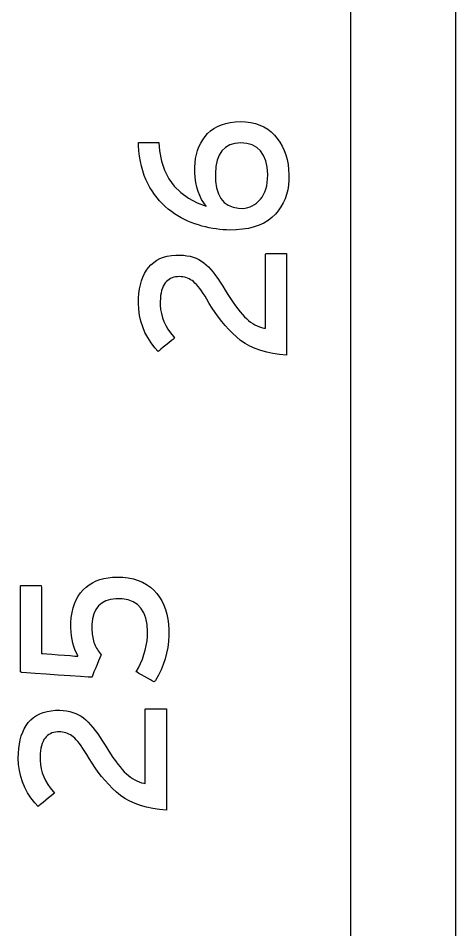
# Model space of a CAD drawing. Extents: x 1 to 47.7, y 0.2 to 35.
# Drawn here: x 36.007 to 36.298, y 10.874 to 11.481 of the extents above; entities that cross this region are included whole.
import ezdxf

# ---------------------------------------------------------------- set-up
doc = ezdxf.new("R2010")
doc.units = 0
doc.header["$MEASUREMENT"] = 0
doc.layers.add('8_0_____DWG', color=7, linetype='CONTINUOUS')

msp = doc.modelspace()

# ---------------------------------------------------------------- linework, layer by layer
at = {"layer": '8_0_____DWG'}
for points in [[(36.22843, 13.94184), (36.22843, 13.75805), (36.22843, 13.57284), (36.22843, 13.3863), (36.22843, 13.19851), (36.22843, 13.00958), (36.22843, 12.8196), (36.22843, 12.62867), (36.22843, 12.43688), (36.22843, 12.24433), (36.22843, 12.05111), (36.22843, 11.66305), (36.22843, 11.27346), (36.22843, 10.88312), (36.22843, 10.49277)], [(36.29846, 10.49277), (36.29846, 10.88312), (36.29846, 11.27346), (36.29846, 11.66305), (36.29846, 12.05111), (36.29846, 12.24433), (36.29846, 12.43688), (36.29846, 12.62867), (36.29846, 12.8196), (36.29846, 13.00958), (36.29846, 13.19851), (36.29846, 13.3863), (36.29846, 13.57284), (36.29846, 13.75805), (36.29846, 13.94184)]]:
    msp.add_lwpolyline(points, dxfattribs=at)
for points in [[(36.15493, 11.41187), (36.15848, 11.41167), (36.16183, 11.41121), (36.16497, 11.41049), (36.16791, 11.40949), (36.17065, 11.40824), (36.17318, 11.40671), (36.17551, 11.40492), (36.17764, 11.40287), (36.17957, 11.40055), (36.18131, 11.39807), (36.18283, 11.39543), (36.18413, 11.39265), (36.1852, 11.3897), (36.18606, 11.38661), (36.1867, 11.38336), (36.18711, 11.37996), (36.18731, 11.37641), (36.18728, 11.37289), (36.187, 11.36958), (36.18649, 11.3664), (36.18573, 11.36336), (36.18472, 11.36044), (36.18347, 11.35767), (36.18198, 11.35502), (36.18024, 11.35251), (36.17826, 11.35014), (36.17603, 11.34791), (36.1735, 11.34595), (36.17067, 11.34425), (36.16754, 11.34281), (36.16412, 11.34165), (36.16039, 11.34075), (36.15637, 11.34011), (36.15206, 11.33974), (36.14802, 11.33964), (36.14577, 11.3397), (36.14349, 11.33984), (36.1412, 11.34005), (36.13888, 11.34034), (36.13654, 11.34072), (36.13418, 11.34117), (36.13179, 11.3417), (36.12938, 11.3423), (36.12697, 11.34299), (36.12462, 11.34377), (36.12229, 11.34464), (36.12, 11.34561), (36.11773, 11.34668), (36.1155, 11.34784), (36.1133, 11.3491), (36.11112, 11.35045), (36.10898, 11.3519), (36.1069, 11.35352), (36.10491, 11.35526), (36.103, 11.35711), (36.10118, 11.35907), (36.09944, 11.36114), (36.09778, 11.36332), (36.09621, 11.36562), (36.09472, 11.36802), (36.09332, 11.37054), (36.09205, 11.37321), (36.09091, 11.37603), (36.08992, 11.37899), (36.08907, 11.38209), (36.08837, 11.38534), (36.0878, 11.38874), (36.08739, 11.39228), (36.08711, 11.39597), (36.08713, 11.39802), (36.08805, 11.39802), (36.0897, 11.39802), (36.09181, 11.39802), (36.09414, 11.39802), (36.09645, 11.39802), (36.09848, 11.39802), (36.09998, 11.39802), (36.10069, 11.39802), (36.10117, 11.39237), (36.10243, 11.38557), (36.10447, 11.37939), (36.10728, 11.37382), (36.11086, 11.36888), (36.11522, 11.36456), (36.12035, 11.36085), (36.12626, 11.35776), (36.13225, 11.35561), (36.13058, 11.35773), (36.12911, 11.36005), (36.12785, 11.36256), (36.12679, 11.36526), (36.12594, 11.36816), (36.1253, 11.37125), (36.12486, 11.37453), (36.12463, 11.378), (36.12461, 11.38141), (36.12478, 11.38438), (36.12514, 11.38723), (36.1257, 11.38997), (36.12646, 11.3926), (36.1274, 11.39511), (36.12854, 11.3975), (36.12988, 11.39978), (36.13141, 11.40195), (36.13316, 11.40397), (36.13514, 11.40577), (36.13734, 11.40733), (36.13974, 11.40867), (36.14236, 11.40977), (36.14518, 11.41064), (36.14822, 11.41128), (36.15147, 11.41169)], [(36.15521, 11.39762), (36.1513, 11.39725), (36.14791, 11.39626), (36.14503, 11.39465), (36.14266, 11.39241), (36.1408, 11.38956), (36.13945, 11.38608), (36.13862, 11.38198), (36.1383, 11.37727), (36.13846, 11.37219), (36.13912, 11.36769), (36.14029, 11.36383), (36.14197, 11.36061), (36.14416, 11.35803), (36.14686, 11.35608), (36.15006, 11.35477), (36.15378, 11.35411), (36.15647, 11.35405), (36.15819, 11.35423), (36.15983, 11.35457), (36.16141, 11.35508), (36.16292, 11.35575), (36.16436, 11.35659), (36.16574, 11.35759), (36.16704, 11.35876), (36.1683, 11.36009), (36.16945, 11.36157), (36.17045, 11.3632), (36.1713, 11.36497), (36.17199, 11.36689), (36.17253, 11.36896), (36.17291, 11.37117), (36.17314, 11.37353), (36.17319, 11.37659), (36.17277, 11.38149), (36.17182, 11.38575), (36.17035, 11.38935), (36.16836, 11.39231), (36.16585, 11.39461), (36.16282, 11.39626), (36.15927, 11.39727)], [(36.18576, 11.25636), (36.1811, 11.25677), (36.17668, 11.25741), (36.1725, 11.25828), (36.16855, 11.25939), (36.16484, 11.26073), (36.16137, 11.26231), (36.15814, 11.26412), (36.15514, 11.26617), (36.15239, 11.26846), (36.1498, 11.2709), (36.1473, 11.27343), (36.14489, 11.27607), (36.14258, 11.27882), (36.14036, 11.28166), (36.13824, 11.2846), (36.13621, 11.28764), (36.13427, 11.29079), (36.13266, 11.29353), (36.1314, 11.29556), (36.13017, 11.29743), (36.12899, 11.29914), (36.12786, 11.30068), (36.12676, 11.30206), (36.1257, 11.30328), (36.12468, 11.30434), (36.1237, 11.30524), (36.12274, 11.30595), (36.12176, 11.30656), (36.12077, 11.30709), (36.11975, 11.30754), (36.11872, 11.30791), (36.11767, 11.3082), (36.1166, 11.3084), (36.11551, 11.30853), (36.11441, 11.30858), (36.1131, 11.30854), (36.11184, 11.30839), (36.11064, 11.30814), (36.10952, 11.30778), (36.10846, 11.30732), (36.10747, 11.30675), (36.10655, 11.30607), (36.10569, 11.30529), (36.10491, 11.3044), (36.10417, 11.30334), (36.10353, 11.30214), (36.10298, 11.3008), (36.10251, 11.29931), (36.10214, 11.29769), (36.10185, 11.29592), (36.10166, 11.29402), (36.10156, 11.29197), (36.10157, 11.28956), (36.10183, 11.28672), (36.10233, 11.28394), (36.10306, 11.28124), (36.10404, 11.27861), (36.10525, 11.27606), (36.1067, 11.27357), (36.10839, 11.27116), (36.11031, 11.26881), (36.11112, 11.26769), (36.11033, 11.26705), (36.10898, 11.26595), (36.10727, 11.26456), (36.1054, 11.26304), (36.10356, 11.26155), (36.10195, 11.26024), (36.10076, 11.25928), (36.1002, 11.25882), (36.098, 11.26127), (36.09548, 11.26455), (36.09329, 11.26796), (36.09142, 11.27149), (36.08989, 11.27514), (36.08868, 11.27891), (36.0878, 11.28281), (36.08725, 11.28683), (36.08702, 11.29097), (36.08711, 11.29429), (36.08735, 11.29743), (36.08777, 11.30041), (36.08835, 11.30322), (36.08909, 11.30586), (36.09, 11.30834), (36.09108, 11.31065), (36.09232, 11.31279), (36.09374, 11.31477), (36.09538, 11.31654), (36.09721, 11.3181), (36.09921, 11.31945), (36.10139, 11.32057), (36.10374, 11.32148), (36.10628, 11.32217), (36.10899, 11.32265), (36.11188, 11.32291), (36.11466, 11.32294), (36.11703, 11.32281), (36.11929, 11.32253), (36.12144, 11.32211), (36.12348, 11.32154), (36.12542, 11.32083), (36.12724, 11.31998), (36.12896, 11.31899), (36.13057, 11.31785), (36.13209, 11.31652), (36.13363, 11.31501), (36.13519, 11.31332), (36.13676, 11.31147), (36.13836, 11.30944), (36.13998, 11.30724), (36.14161, 11.30488), (36.14327, 11.30234), (36.14494, 11.29963), (36.14671, 11.29672), (36.14845, 11.294), (36.15013, 11.29147), (36.15175, 11.28916), (36.15332, 11.28704), (36.15484, 11.28513), (36.1563, 11.28342), (36.1577, 11.28191), (36.15906, 11.2806), (36.16043, 11.27944), (36.16182, 11.27838), (36.16324, 11.27743), (36.16468, 11.27659), (36.16613, 11.27585), (36.16761, 11.27522), (36.16911, 11.27469), (36.17063, 11.27427), (36.17166, 11.27426), (36.17166, 11.27715), (36.17166, 11.28274), (36.17166, 11.29016), (36.17166, 11.2985), (36.17166, 11.3069), (36.17166, 11.31446), (36.17166, 11.3203), (36.17166, 11.32354), (36.17182, 11.32391), (36.17283, 11.32391), (36.17455, 11.32391), (36.17673, 11.32391), (36.17911, 11.32391), (36.18146, 11.32391), (36.18351, 11.32391), (36.18502, 11.32391), (36.18574, 11.32391), (36.18576, 11.32241), (36.18576, 11.31672), (36.18576, 11.3079), (36.18576, 11.29714), (36.18576, 11.28566), (36.18576, 11.27464), (36.18576, 11.26528), (36.18576, 11.25879)], [(36.07271, 11.10851), (36.07661, 11.10835), (36.08027, 11.10793), (36.08369, 11.10725), (36.08687, 11.1063), (36.08982, 11.1051), (36.09253, 11.10363), (36.095, 11.1019), (36.09723, 11.09991), (36.09923, 11.09767), (36.101, 11.09524), (36.10255, 11.09264), (36.10388, 11.08987), (36.10499, 11.08693), (36.10588, 11.08382), (36.10656, 11.08054), (36.10701, 11.07708), (36.10724, 11.07346), (36.10725, 11.06958), (36.10701, 11.0656), (36.10653, 11.0617), (36.10579, 11.05786), (36.10481, 11.05409), (36.10358, 11.0504), (36.1021, 11.04677), (36.10037, 11.04321), (36.09839, 11.03972), (36.09747, 11.03869), (36.09653, 11.03922), (36.09501, 11.04008), (36.09312, 11.04116), (36.09108, 11.04232), (36.08909, 11.04344), (36.08738, 11.04441), (36.08616, 11.04511), (36.08563, 11.04541), (36.08705, 11.04801), (36.08848, 11.05096), (36.08971, 11.05393), (36.09076, 11.05691), (36.09162, 11.05991), (36.09229, 11.06294), (36.09278, 11.06598), (36.09307, 11.06904), (36.09316, 11.07234), (36.09279, 11.07705), (36.09193, 11.08119), (36.09056, 11.08476), (36.0887, 11.08775), (36.08633, 11.09017), (36.08347, 11.09202), (36.08011, 11.09329), (36.07624, 11.09399), (36.0721, 11.09409), (36.06851, 11.0936), (36.06537, 11.09264), (36.06269, 11.09121), (36.06046, 11.08929), (36.05868, 11.08691), (36.05735, 11.08405), (36.05647, 11.08071), (36.05605, 11.0769), (36.05601, 11.07432), (36.05605, 11.07303), (36.05613, 11.07177), (36.05625, 11.07055), (36.0564, 11.06937), (36.0566, 11.06823), (36.05683, 11.06712), (36.05711, 11.06605), (36.05742, 11.06502), (36.0578, 11.06403), (36.05823, 11.06306), (36.05869, 11.06211), (36.05918, 11.06119), (36.0597, 11.06028), (36.06026, 11.05939), (36.06085, 11.05852), (36.06147, 11.05766), (36.06212, 11.05683), (36.0619, 11.05629), (36.06131, 11.05484), (36.06047, 11.05276), (36.05947, 11.05031), (36.05843, 11.04775), (36.05745, 11.04535), (36.05665, 11.04339), (36.05614, 11.04212), (36.05591, 11.04179), (36.0535, 11.04196), (36.04842, 11.0423), (36.04151, 11.04277), (36.03362, 11.04331), (36.02559, 11.04386), (36.01826, 11.04436), (36.01248, 11.04475), (36.00908, 11.04498), (36.00853, 11.04545), (36.00853, 11.0492), (36.00853, 11.05598), (36.00853, 11.06475), (36.00853, 11.07449), (36.00853, 11.08417), (36.00853, 11.09277), (36.00853, 11.09927), (36.00853, 11.10262), (36.00876, 11.10286), (36.00984, 11.10286), (36.01159, 11.10286), (36.01376, 11.10286), (36.0161, 11.10286), (36.01838, 11.10286), (36.02035, 11.10286), (36.02176, 11.10286), (36.02236, 11.10286), (36.02237, 11.10157), (36.02237, 11.09748), (36.02237, 11.09139), (36.02237, 11.08409), (36.02237, 11.07639), (36.02237, 11.06909), (36.02237, 11.063), (36.02237, 11.05892), (36.02238, 11.05762), (36.02345, 11.05754), (36.02596, 11.05735), (36.02947, 11.05709), (36.03354, 11.05679), (36.03773, 11.05648), (36.0416, 11.05619), (36.04472, 11.05596), (36.04665, 11.05582), (36.04669, 11.05638), (36.04568, 11.05825), (36.04479, 11.06025), (36.04403, 11.06237), (36.04339, 11.06461), (36.04287, 11.06698), (36.04248, 11.06947), (36.04221, 11.07209), (36.04206, 11.07483), (36.04208, 11.07812), (36.04235, 11.08161), (36.04282, 11.08489), (36.04352, 11.08796), (36.04443, 11.09081), (36.04555, 11.09344), (36.04689, 11.09587), (36.04845, 11.09808), (36.05022, 11.10008), (36.05219, 11.10185), (36.05428, 11.10341), (36.05652, 11.10476), (36.05888, 11.10591), (36.06138, 11.10684), (36.06401, 11.10757), (36.06678, 11.10809), (36.06968, 11.1084)], [(36.10571, 10.95329), (36.10105, 10.95369), (36.09663, 10.95432), (36.09244, 10.9552), (36.0885, 10.9563), (36.08479, 10.95765), (36.08132, 10.95923), (36.07809, 10.96104), (36.07509, 10.9631), (36.07234, 10.96539), (36.06975, 10.96782), (36.06725, 10.97036), (36.06484, 10.973), (36.06253, 10.97574), (36.06031, 10.97857), (36.05819, 10.98151), (36.05616, 10.98456), (36.05422, 10.9877), (36.05261, 10.99044), (36.05134, 10.99247), (36.05012, 10.99434), (36.04894, 10.99605), (36.0478, 10.9976), (36.04671, 10.99898), (36.04565, 11.0002), (36.04463, 11.00126), (36.04365, 11.00216), (36.04269, 11.00288), (36.04171, 11.00348), (36.04072, 11.00401), (36.0397, 11.00446), (36.03867, 11.00483), (36.03762, 11.00512), (36.03655, 11.00533), (36.03546, 11.00546), (36.03436, 11.00551), (36.03305, 11.00547), (36.03179, 11.00532), (36.03059, 11.00507), (36.02947, 11.00471), (36.02841, 11.00424), (36.02742, 11.00368), (36.02649, 11.003), (36.02564, 11.00222), (36.02486, 11.00133), (36.02412, 11.00027), (36.02348, 10.99907), (36.02293, 10.99772), (36.02246, 10.99624), (36.02209, 10.99461), (36.0218, 10.99285), (36.02161, 10.99094), (36.0215, 10.98889), (36.02152, 10.98648), (36.02178, 10.98363), (36.02227, 10.98086), (36.02301, 10.97816), (36.02399, 10.97553), (36.0252, 10.97298), (36.02665, 10.97049), (36.02834, 10.96808), (36.03026, 10.96574), (36.03107, 10.96462), (36.03028, 10.96397), (36.02893, 10.96288), (36.02722, 10.96149), (36.02535, 10.95996), (36.02351, 10.95847), (36.0219, 10.95716), (36.02071, 10.95619), (36.02015, 10.95573), (36.01794, 10.95819), (36.01543, 10.96147), (36.01324, 10.96488), (36.01137, 10.96841), (36.00984, 10.97206), (36.00863, 10.97583), (36.00775, 10.97973), (36.0072, 10.98375), (36.00697, 10.98789), (36.00705, 10.9912), (36.0073, 10.99435), (36.00772, 10.99733), (36.0083, 11.00014), (36.00904, 11.00278), (36.00995, 11.00526), (36.01103, 11.00757), (36.01227, 11.00972), (36.01369, 11.01169), (36.01533, 11.01347), (36.01716, 11.01502), (36.01916, 11.01636), (36.02134, 11.01749), (36.02369, 11.0184), (36.02623, 11.01909), (36.02894, 11.01956), (36.03183, 11.01982), (36.0346, 11.01986), (36.03698, 11.01972), (36.03924, 11.01944), (36.04139, 11.01902), (36.04343, 11.01845), (36.04537, 11.01774), (36.04719, 11.01689), (36.04891, 11.0159), (36.05051, 11.01476), (36.05204, 11.01343), (36.05358, 11.01192), (36.05514, 11.01023), (36.05671, 11.00838), (36.05831, 11.00635), (36.05992, 11.00416), (36.06156, 11.00179), (36.06321, 10.99926), (36.06489, 10.99655), (36.06666, 10.99365), (36.0684, 10.99092), (36.07007, 10.9884), (36.0717, 10.98608), (36.07327, 10.98396), (36.07479, 10.98205), (36.07625, 10.98034), (36.07765, 10.97883), (36.07901, 10.97753), (36.08038, 10.97636), (36.08177, 10.97531), (36.08319, 10.97435), (36.08463, 10.97351), (36.08608, 10.97277), (36.08756, 10.97214), (36.08906, 10.97161), (36.09058, 10.97118), (36.09161, 10.97117), (36.09161, 10.97406), (36.09161, 10.97966), (36.09161, 10.98707), (36.09161, 10.99542), (36.09161, 11.00382), (36.09161, 11.01138), (36.09161, 11.01723), (36.09161, 11.02046), (36.09177, 11.02083), (36.09278, 11.02083), (36.0945, 11.02083), (36.09668, 11.02083), (36.09906, 11.02083), (36.10141, 11.02083), (36.10346, 11.02083), (36.10497, 11.02083), (36.10569, 11.02083), (36.10571, 11.01934), (36.10571, 11.01364), (36.10571, 11.00482), (36.10571, 10.99407), (36.10571, 10.98258), (36.10571, 10.97156), (36.10571, 10.96221), (36.10571, 10.95572)]]:
    msp.add_lwpolyline(points, close=True, dxfattribs=at)

doc.saveas('drawing.dxf')
